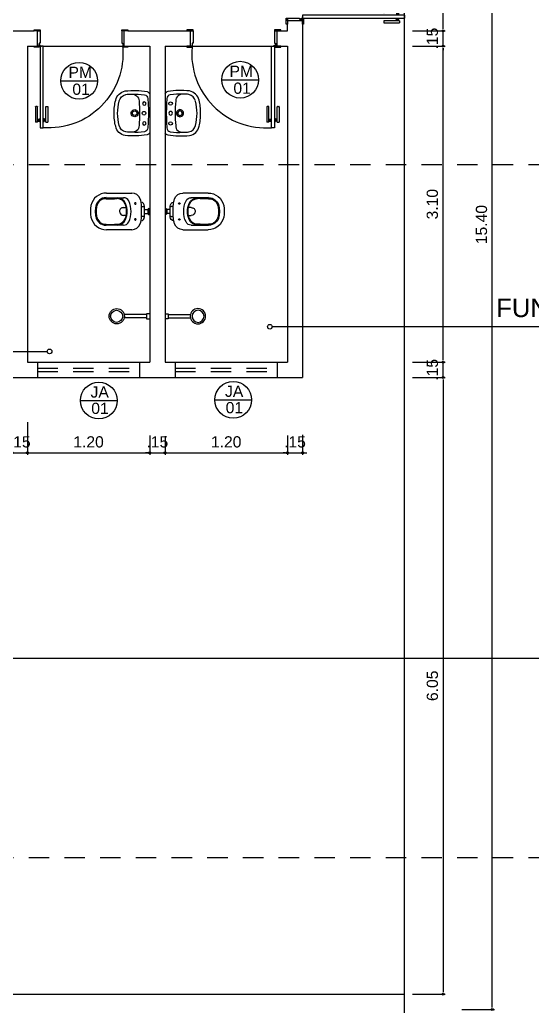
# Model space of a CAD drawing. Header units: millimetres. Extents: x 2125 to 3408, y 1171 to 1686.
# Drawn here: x 2458.63 to 2463.66, y 1439.23 to 1448.91 of the extents above; entities that cross this region are included whole.
import ezdxf

# ---------------------------------------------------------------- set-up
doc = ezdxf.new("R2010")
doc.units = ezdxf.units.MM
doc.linetypes.add('CONTORNO_QUADRO_T', pattern=[0.35, 0.2, -0.15])
for name, color, linetype in [('at_Entity', 7, 'Continuous'), ('CALÇADA', 252, 'Continuous'), ('cotas', 7, 'Continuous'), ('ESQUADRIA', 3, 'Continuous'), ('ESQUADRIAS', 7, 'Continuous'), ('Esquadrias portas', 7, 'Continuous'), ('JANELA2', 1, 'Continuous'), ('Layout_Equipamentos', 7, 'Continuous'), ('linha de corte', 1, 'Continuous'), ('PAREDE', 4, 'Continuous'), ('soleira piso', 7, 'Continuous'), ('TEXTO01', 7, 'Continuous'), ('TEXTO03', 2, 'Continuous')]:
    doc.layers.add(name, color=color, linetype=linetype)
doc.styles.add('ROMANS', font='arial.ttf')
doc.styles.add('TEXTO1', font='swissko.ttf', dxfattribs={"width": 0.6, "height": 0.1})
doc.dimstyles.new('ESCALA75', dxfattribs={"dimtxt": 0.11, "dimasz": 0.02, "dimexe": 0.02, "dimexo": 0.04, "dimgap": 0.05, "dimtad": 1, "dimzin": 4, "dimdsep": 46, "dimtxsty": 'ROMANS', "dimblk1": 'PPC', "dimblk2": 'PPC', "dimsah": 1, "dimcen": 0.02, "dimclrd": 7, "dimclre": 7, "dimclrt": 3, "dimazin": 1, "dimtfac": 1, "dimtix": 1, "dimtmove": 0, "dimatfit": 3, "dimldrblk": 'PPC', "dimfxl": 0, "dimtolj": 1, "dimtzin": 12, "dimarcsym": 0})

# ---------------------------------------------------------------- blocks, each defined once
blk = doc.blocks.new('P80_02')
at = {"layer": 'ESQUADRIAS', "color": 2}
for p, q in [((0.025, 0.075), (0.025, 0.875)), ((0.025, 0.875), (0.055, 0.875)), ((0.055, 0.875), (0.055, 0.075)), ((0.055, 0.075), (0.025, 0.075))]:
    blk.add_line(p, q, dxfattribs=at)
at = {"layer": 'ESQUADRIAS', "color": 3, "linetype": 'Continuous'}
for p, q in [((-0.02, 0.6698), (-0.02, 0.8215)), ((0, 0.8215), (0, 0.6698)), ((0.023, 0.78), (0.023, 0.82)), ((0.057, 0.78), (0.057, 0.82)), ((0.08, 0.8215), (0.08, 0.6698)), ((0.1, 0.6698), (0.1, 0.8215)), ((-0.0035, 0.6668), (-0.0175, 0.6668)), ((0.0835, 0.6668), (0.0975, 0.6668))]:
    blk.add_line(p, q, dxfattribs=at)
at = {"layer": 'ESQUADRIAS', "color": 3}
for p, q in [((0, 0.8215), (-0.02, 0.8215)), ((0, 0.81), (0.023, 0.81)), ((0, 0.8), (0.023, 0.8)), ((0, 0.79), (0.023, 0.79)), ((0.023, 0.82), (0.025, 0.82)), ((0.023, 0.78), (0.025, 0.78)), ((0.057, 0.82), (0.055, 0.82)), ((0.057, 0.78), (0.055, 0.78)), ((0.08, 0.81), (0.057, 0.81)), ((0.08, 0.8), (0.057, 0.8)), ((0.08, 0.79), (0.057, 0.79)), ((0.08, 0.8215), (0.1, 0.8215))]:
    blk.add_line(p, q, dxfattribs=at)
at = {"layer": 'ESQUADRIAS'}
for p, q in [((0.0165, 0.0585), (0.0165, 0.0615)), ((0.0315, 0.0735), (0.0285, 0.0735))]:
    blk.add_line(p, q, dxfattribs=at)
at = {"layer": 'ESQUADRIAS', "color": 3}
for points in [[(0.015, 0.085), (-0.035, 0.085), (-0.035, 0.075), (0.015, 0.075)], [(0.885, 0.085), (0.835, 0.085), (0.835, 0.075), (0.885, 0.075)], [(0.025, -0.075), (0, -0.075), (-0.035, -0.075), (-0.035, -0.085), (0.025, -0.085)], [(0.885, -0.075), (0.825, -0.075), (0.825, -0.085), (0.885, -0.085)]]:
    blk.add_lwpolyline(points, close=True, dxfattribs=at)
at = {"layer": 'ESQUADRIAS', "color": 2}
for points in [[(0.025, 0.045), (0.015, 0.045), (0.015, 0.075), (0, 0.075), (0, -0.075), (0.025, -0.075)], [(0.825, 0.045), (0.835, 0.045), (0.835, 0.075), (0.85, 0.075), (0.85, -0.075), (0.825, -0.075)]]:
    blk.add_lwpolyline(points, close=True, dxfattribs=at)
at = {"layer": 'ESQUADRIAS', "color": 1}
for points in [[(0.016, 0.0705, -0.236068), (0.015, 0.0725), (0.015, 0.07), (0.015, 0.05), (0.016, 0.05)], [(0.0195, 0.074, 0.236068), (0.0175, 0.075), (0.02, 0.075), (0.04, 0.075), (0.04, 0.074)]]:
    blk.add_lwpolyline(points, format="xyb", close=True, dxfattribs=at)
at = {"layer": 'ESQUADRIAS'}
for points in [[(0.0173, 0.0625), (0.0165, 0.0615), (0.016, 0.0615)], [(0.0173, 0.0575), (0.0165, 0.0585), (0.016, 0.0585)], [(0.0173, 0.0596), (0.0175, 0.0596), (0.0175, 0.0575), (0.0173, 0.0575), (0.0173, 0.0625), (0.0175, 0.0625), (0.0175, 0.0604), (0.0173, 0.0604)], [(0.0275, 0.0727), (0.0285, 0.0735), (0.0285, 0.074)], [(0.0304, 0.0727), (0.0304, 0.0725), (0.0325, 0.0725), (0.0325, 0.0727), (0.0275, 0.0727), (0.0275, 0.0725), (0.0296, 0.0725), (0.0296, 0.0727)], [(0.0325, 0.0727), (0.0315, 0.0735), (0.0315, 0.074)]]:
    blk.add_lwpolyline(points, dxfattribs=at)
at = {"layer": 'ESQUADRIAS', "color": 1}
blk.add_circle((0.0175, 0.0725), 0.0025, dxfattribs=at)
at = {"layer": 'ESQUADRIAS'}
blk.add_arc((0.1085, 0.1477), 0.7292, 355.06362, 94.20651, dxfattribs=at)
at = {"layer": 'ESQUADRIAS', "color": 3, "linetype": 'Continuous'}
for centre, start, end in [((-0.017, 0.6698), 180, 260.53768), ((-0.003, 0.6698), 260.53768, 360), ((0.083, 0.6698), 180, 279.46232), ((0.097, 0.6698), 279.46232, 0)]:
    blk.add_arc(centre, 0.003, start, end, dxfattribs=at)
blk = doc.blocks.new('new block2')
at = {"layer": 'ESQUADRIAS', "color": 3, "linetype": 'Continuous'}
for p, q in [((-0.135, 0.9598), (-0.135, 1.1115)), ((-0.115, 1.1115), (-0.115, 0.9598)), ((-0.092, 1.07), (-0.092, 1.11)), ((-0.058, 1.07), (-0.058, 1.11)), ((-0.035, 1.1115), (-0.035, 0.9598)), ((-0.015, 0.9598), (-0.015, 1.1115)), ((-0.1185, 0.9568), (-0.1325, 0.9568)), ((-0.0315, 0.9568), (-0.0175, 0.9568))]:
    blk.add_line(p, q, dxfattribs=at)
at = {"layer": 'ESQUADRIAS', "color": 3}
for p, q in [((-0.115, 1.1115), (-0.135, 1.1115)), ((-0.115, 1.1), (-0.092, 1.1)), ((-0.115, 1.09), (-0.092, 1.09)), ((-0.115, 1.08), (-0.092, 1.08)), ((-0.092, 1.11), (-0.09, 1.11)), ((-0.092, 1.07), (-0.09, 1.07)), ((-0.058, 1.11), (-0.06, 1.11)), ((-0.058, 1.07), (-0.06, 1.07)), ((-0.035, 1.1), (-0.058, 1.1)), ((-0.035, 1.09), (-0.058, 1.09)), ((-0.035, 1.08), (-0.058, 1.08)), ((-0.035, 1.1115), (-0.015, 1.1115))]:
    blk.add_line(p, q, dxfattribs=at)
at = {"layer": 'ESQUADRIAS', "color": 2}
for p, q in [((-0.09, 1.16), (-0.09, 0.16)), ((-0.09, 1.16), (-0.06, 1.16)), ((-0.06, 0.16), (-0.06, 1.16)), ((-0.09, 0.16), (-0.06, 0.16))]:
    blk.add_line(p, q, dxfattribs=at)
at = {"layer": 'ESQUADRIAS'}
for p, q in [((-0.0665, 0.1585), (-0.0635, 0.1585)), ((-0.0515, 0.1435), (-0.0515, 0.1465))]:
    blk.add_line(p, q, dxfattribs=at)
at = {"layer": 'ESQUADRIAS', "color": 3}
for points in [[(-1.12, 0.17), (-1.07, 0.17), (-1.07, 0.16), (-1.12, 0.16)], [(-0.05, 0.17), (0, 0.17), (0, 0.16), (-0.05, 0.16)], [(-1.12, 0.01), (-1.06, 0.01), (-1.06, 0), (-1.12, 0)], [(-0.06, 0.01), (-0.035, 0.01), (0, 0.01), (0, 0), (-0.06, 0)]]:
    blk.add_lwpolyline(points, close=True, dxfattribs=at)
at = {"layer": 'ESQUADRIAS', "color": 2}
for points in [[(-1.06, 0.13), (-1.07, 0.13), (-1.07, 0.16), (-1.085, 0.16), (-1.085, 0.01), (-1.06, 0.01)], [(-0.06, 0.13), (-0.05, 0.13), (-0.05, 0.16), (-0.035, 0.16), (-0.035, 0.01), (-0.06, 0.01)]]:
    blk.add_lwpolyline(points, close=True, dxfattribs=at)
at = {"layer": 'ESQUADRIAS', "color": 1}
for points in [[(-0.0545, 0.159, -0.236068), (-0.0525, 0.16), (-0.055, 0.16), (-0.075, 0.16), (-0.075, 0.159)], [(-0.051, 0.1555, 0.236068), (-0.05, 0.1575), (-0.05, 0.155), (-0.05, 0.135), (-0.051, 0.135)]]:
    blk.add_lwpolyline(points, format="xyb", close=True, dxfattribs=at)
at = {"layer": 'ESQUADRIAS'}
for points in [[(-0.0675, 0.1577), (-0.0665, 0.1585), (-0.0665, 0.159)], [(-0.0654, 0.1577), (-0.0654, 0.1575), (-0.0675, 0.1575), (-0.0675, 0.1577), (-0.0625, 0.1577), (-0.0625, 0.1575), (-0.0646, 0.1575), (-0.0646, 0.1577)], [(-0.0625, 0.1577), (-0.0635, 0.1585), (-0.0635, 0.159)], [(-0.0523, 0.1446), (-0.0525, 0.1446), (-0.0525, 0.1425), (-0.0523, 0.1425), (-0.0523, 0.1475), (-0.0525, 0.1475), (-0.0525, 0.1454), (-0.0523, 0.1454)], [(-0.0523, 0.1475), (-0.0515, 0.1465), (-0.051, 0.1465)], [(-0.0523, 0.1425), (-0.0515, 0.1435), (-0.051, 0.1435)]]:
    blk.add_lwpolyline(points, dxfattribs=at)
at = {"layer": 'ESQUADRIAS', "color": 1}
blk.add_circle((-0.0525, 0.1575), 0.0025, dxfattribs=at)
at = {"layer": 'ESQUADRIAS', "color": 3, "linetype": 'Continuous'}
for centre, start, end in [((-0.132, 0.9598), 180, 260.53768), ((-0.118, 0.9598), 260.53768, 360), ((-0.032, 0.9598), 180, 279.46232), ((-0.018, 0.9598), 279.46232, 0)]:
    blk.add_arc(centre, 0.003, start, end, dxfattribs=at)
at = {"layer": 'Esquadrias portas'}
blk.add_arc((-0.0469, 0.1373), 1.0236, 92.41211, 178.17437, dxfattribs=at)
blk = doc.blocks.new('new block9')
at = {"layer": 'Layout_Equipamentos'}
for p, q in [((-0.0255, 0.3243), (-0.0255, 0.2943)), ((-0.0255, 0.2943), (0.0245, 0.2943)), ((-0.0165, 0.2943), (-0.0165, 0.0743)), ((0.0155, 0.2943), (0.0155, 0.0743)), ((0.0245, 0.2943), (0.0245, 0.3243))]:
    blk.add_line(p, q, dxfattribs=at)
for centre, radius in [((-0.0008, 0.001), 0.075), ((0, 0), 0.059)]:
    blk.add_circle(centre, radius, dxfattribs=at)
blk = doc.blocks.new('new block13')
at = {"layer": 'at_Entity', "color": 0}
for p, q in [((-0.0317, 0), (0.0317, 0)), ((0.0529, -0.0508), (-0.0529, -0.0508)), ((-0.0487, -0.0804), (-0.0487, -0.0603)), ((-0.0307, -0.0063), (0.0286, -0.0063)), ((-0.0212, -0.0508), (-0.0212, -0.019)), ((-0.0212, -0.019), (0.019, -0.019)), ((0.019, -0.0508), (0.019, -0.019)), ((0.0487, -0.0603), (0.0487, -0.0806)), ((-0.182, -0.4243), (-0.182, -0.1746)), ((0.1778, -0.1746), (0.1778, -0.4243)), ((-0.0386, -0.2575), (-0.0386, -0.23)), ((0.0376, -0.2302), (0.0376, -0.2575))]:
    blk.add_line(p, q, dxfattribs=at)
for centre, radius, start, end in [((-0.0972, -0.1743), 0.0848, 109.07892, 180.19973), ((-0.0434, -0.329), 0.2486, 92.04895, 109.14504), ((-0.054, -0.0898), 0.0391, 88.4183, 173.44927), ((-0.0024, -1.4753), 1.3956, 87.9511, 92.0489), ((-0.0391, -0.0603), 0.00952, 90, 180), ((-0.0212, -0.0095), 0.00952, 180, 270), ((0.019, -0.0095), 0.00952, 270, 0), ((0.0391, -0.0603), 0.00952, 360, 90), ((0.0393, -0.3283), 0.2479, 70.84273, 88.10915), ((0.052, -0.0896), 0.0388, 5.57545, 88.62977), ((0.093, -0.1743), 0.0848, 359.80026, 70.92109), ((-0.0011, -0.4276), 0.2444, 90, 114.96061), ((-0.0794, -0.1407), 0.00741, 90, 180), ((-0.0794, -0.1407), 0.00741, 180, 270), ((-0.0794, -0.1407), 0.00741, 360, 90), ((-0.0794, -0.1407), 0.00741, 270, 0), ((-0.001, -0.4276), 0.2444, 65.03909, 90.00031), ((0.0772, -0.1407), 0.00741, 90, 180), ((0.0772, -0.1407), 0.00741, 180, 270), ((0.0772, -0.1407), 0.00741, 360, 90), ((0.0772, -0.1407), 0.00741, 270, 0), ((-8.9781, -0.2835), 8.8426, 359.07167, 0.18792), ((-0.0408, -0.3242), 0.0949, 113.57268, 176.73291), ((-0.0815, -0.255), 0.054, 114.96096, 180.90637), ((-0.0434, -0.3185), 0.0836, 110.86304, 180.23624), ((-0.0048, -0.3879), 0.1679, 88.71824, 116.14042), ((-0.0115, -0.383), 0.1554, 100.31332, 113.389), ((-0.0011, -0.4264), 0.2, 90, 101.01713), ((-0.003, -0.2599), 0.0357, 176.04448, 272.34457), ((-0.0016, -0.2564), 0.0391, 270.00275, 0), ((0.0027, -0.3879), 0.1679, 63.86138, 91.27996), ((-0.0011, -0.4264), 0.1999, 78.98071, 90.00216), ((0.021, -0.3344), 0.1055, 63.00165, 81.19506), ((0.0391, -0.3185), 0.0836, 359.76378, 69.13694), ((0.0398, -0.3228), 0.0932, 2.44256, 66.73357), ((0.0794, -0.255), 0.054, 359.09364, 65.03903), ((9.2796, -0.3417), 9.1467, 179.46215, 180.53334), ((-5.7851, -0.3984), 5.6587, 359.71033, 0.80566), ((-0.525, -0.3855), 0.6512, 356.35133, 5.87799), ((-0.0265, -0.4243), 0.1555, 180.0055, 257.29432), ((-0.0313, -0.426), 0.1054, 180.42333, 258.8896), ((-0.0333, -0.4294), 0.0932, 178.50021, 259.65589), ((0.0307, -0.4285), 0.0942, 280.56886, 0.92835), ((0.0307, -0.4285), 0.1026, 280.56885, 0.92836), ((0.0222, -0.4243), 0.1555, 282.71283, 359.99834), ((-0.0021, -0.2899), 0.292, 258.43496, 281.56825), ((-0.001, -0.2579), 0.2762, 259.43664, 269.99959), ((-0.0014, -0.2601), 0.2655, 259.43664, 270.00277), ((-0.0021, -0.2455), 0.2801, 270.13603, 280.28493), ((-0.0011, -0.2581), 0.2759, 270, 280.57699)]:
    blk.add_arc(centre, radius, start, end, dxfattribs=at)
at = {"layer": 'Layout_Equipamentos'}
for p, q in [((-0.0307, -0.0095), (-0.0307, 0)), ((0.0286, -0.0095), (0.0286, 0))]:
    blk.add_line(p, q, dxfattribs=at)
blk = doc.blocks.new('new block12')
at = {"layer": 'at_Entity', "color": 0}
for p, q in [((-0.1904, 0), (0, 0)), ((-0.1143, 0.055), (-0.1079, 0.0656)), ((-0.1079, 0.0423), (-0.1143, 0.055)), ((-0.1079, 0.0656), (-0.0973, 0.0719)), ((-0.0973, 0.036), (-0.1079, 0.0423)), ((-0.0973, 0.0719), (-0.0846, 0.0656)), ((-0.0846, 0.0423), (-0.0973, 0.036)), ((-0.0846, 0.0656), (-0.0804, 0.055)), ((-0.0804, 0.055), (-0.0846, 0.0423)), ((-0.0635, 0), (0.1248, 0)), ((0, 0), (0.1926, 0)), ((0.0825, 0.055), (0.0868, 0.0656)), ((0.0868, 0.0423), (0.0825, 0.055)), ((0.0868, 0.0656), (0.0995, 0.0719)), ((0.0995, 0.036), (0.0868, 0.0423)), ((0.0995, 0.0719), (0.11, 0.0656)), ((0.11, 0.0423), (0.0995, 0.036)), ((0.11, 0.0656), (0.1164, 0.055)), ((0.1164, 0.055), (0.11, 0.0423))]:
    blk.add_line(p, q, dxfattribs=at)
for centre, radius, start, end in [((-0.1037, 0.2192), 0.1175, 102.51398, 169.94425), ((-0.1021, 0.2163), 0.0847, 102.94607, 167.28087), ((-0.0119, -0.1249), 0.4735, 88.69805, 104.42194), ((0.0138, -0.2613), 0.5766, 91.35244, 103.5038), ((0.0099, -0.1255), 0.4741, 75.63679, 91.34148), ((-0.0133, -0.2572), 0.5725, 76.4579, 88.69664), ((0.1052, 0.222), 0.0784, 8.41938, 78.38368), ((0.1075, 0.2249), 0.1107, 7.71962, 79.59246), ((0.5296, 0.1532), 0.7539, 173.41338, 189.69292), ((0.1228, 0.188), 0.311, 171.32208, 181.82646), ((-0.1329, 0.1882), 0.3189, 357.99462, 8.16964), ((-0.5309, 0.1535), 0.7531, 350.27914, 6.57653), ((0.4249, 0.1494), 0.6136, 177.32306, 189.24154), ((-0.1166, 0.1739), 0.0716, 176.60246, 219.59969), ((-0.1209, 0.1714), 0.0667, 220.34381, 269.44866), ((0.0021, 1.5743), 1.4748, 265.18956, 269.93912), ((-0.0011, 0.1471), 0.0349, 150.00315, 209.99685), ((-0.0011, 0.1471), 0.0349, 90, 149.99293), ((-0.0011, 0.1471), 0.0349, 209.99676, 269.99928), ((-0.0011, 0.1471), 0.0222, 90, 180), ((-0.0011, 0.1471), 0.0222, 180, 270), ((-0.0011, 0.1471), 0.0349, 29.99676, 89.99928), ((-0.0011, 0.1471), 0.0222, 360, 90), ((-0.0011, 0.1471), 0.0222, 270.00968, 360), ((-0.0011, 0.1471), 0.0349, 270, 329.99293), ((-0.001, 1.4521), 1.3526, 270.02076, 275.09507), ((-0.0011, 0.1471), 0.0349, 330.00315, 29.99685), ((0.1226, 0.1679), 0.0631, 266.77318, 320.7547), ((0.1078, 0.1732), 0.0781, 324.65246, 2.83944), ((-0.2623, 0.1317), 0.4504, 349.78202, 5.79718), ((-0.1647, 0.0446), 0.0522, 200.54167, 238.93005), ((-0.1427, 0.0567), 0.0385, 188.75581, 265.61268), ((-0.0074, 1.7284), 1.7156, 265.3753, 270.21026), ((-0.0011, 0.0561), 0.018, 150.01278, 209.98722), ((-0.0011, 0.0561), 0.018, 90, 150.03984), ((-0.0011, 0.0561), 0.018, 210.01908, 270.03665), ((-0.001, 0.0561), 0.018, 30.01908, 90.03665), ((-0.0011, 0.0561), 0.018, 270, 330.03984), ((-0.0011, 1.8918), 1.879, 270, 274.41438), ((-0.0011, 0.0561), 0.018, 330.01278, 29.98722), ((0.1414, 0.0585), 0.0402, 273.11398, 350.39284), ((0.1736, 0.034), 0.0386, 297.86727, 348.56925)]:
    blk.add_arc(centre, radius, start, end, dxfattribs=at)
blk = doc.blocks.new('PPC')
at = {"color": 2}
blk.add_circle((0, 0), 0.5, dxfattribs=at)
blk = doc.blocks.new('*D943')
at = {"layer": 'cotas', "color": 7, "lineweight": -2, "transparency": 16777216}
for p, q in [((2462.7869, 1445.5706), (2462.7869, 1445.5906)), ((2462.4869, 1445.5506), (2462.8069, 1445.5506)), ((2462.7869, 1445.4006), (2462.7869, 1445.5506)), ((2462.4869, 1445.4006), (2462.8069, 1445.4006)), ((2462.7869, 1445.3806), (2462.7869, 1445.3606))]:
    blk.add_line(p, q, dxfattribs=at)
at = {"layer": 'DEFPOINTS', "color": 0, "transparency": 16777216}
for p in [(2461.2579, 1445.5506), (2462.7869, 1445.5506), (2461.2579, 1445.4006)]:
    blk.add_point(p, dxfattribs=at)
at = {"layer": 'cotas', "color": 7, "lineweight": -2, "transparency": 16777216, "xscale": 0.02, "yscale": 0.02, "zscale": 0.02}
for p, rotation in [((2462.7869, 1445.5506), 270), ((2462.7869, 1445.4006), 90)]:
    blk.add_blockref('PPC', p, dxfattribs=dict(at, rotation=rotation))
at = {"layer": 'cotas', "color": 3, "transparency": 16777216, "insert": (2462.6808, 1445.4756), "char_height": 0.11, "attachment_point": 5, "rotation": 90, "style": 'ROMANS'}
blk.add_mtext('\\A1;.15', dxfattribs=at)
blk = doc.blocks.new('*D944')
at = {"layer": 'cotas', "color": 7, "lineweight": -2, "transparency": 16777216}
for p, q in [((2462.4869, 1448.6506), (2462.8069, 1448.6506)), ((2462.7869, 1445.5706), (2462.7869, 1448.6306)), ((2462.4869, 1445.5506), (2462.8069, 1445.5506))]:
    blk.add_line(p, q, dxfattribs=at)
at = {"layer": 'DEFPOINTS', "color": 0, "transparency": 16777216}
for p in [(2461.2579, 1448.6506), (2462.7869, 1448.6506), (2461.2579, 1445.5506)]:
    blk.add_point(p, dxfattribs=at)
at = {"layer": 'cotas', "color": 7, "lineweight": -2, "transparency": 16777216, "xscale": 0.02, "yscale": 0.02, "zscale": 0.02}
for p, rotation in [((2462.7869, 1448.6506), 90), ((2462.7869, 1445.5506), 270)]:
    blk.add_blockref('PPC', p, dxfattribs=dict(at, rotation=rotation))
at = {"layer": 'cotas', "color": 3, "transparency": 16777216, "insert": (2462.6807, 1447.1006), "char_height": 0.11, "attachment_point": 5, "rotation": 90, "style": 'ROMANS'}
blk.add_mtext('\\A1;3.10', dxfattribs=at)
blk = doc.blocks.new('*D945')
at = {"layer": 'cotas', "color": 7, "lineweight": -2, "transparency": 16777216}
for p, q in [((2462.4869, 1448.8006), (2462.8069, 1448.8006)), ((2462.7869, 1448.8206), (2462.7869, 1448.8406)), ((2462.7869, 1448.6506), (2462.7869, 1448.8006)), ((2462.4869, 1448.6506), (2462.8069, 1448.6506)), ((2462.7869, 1448.6306), (2462.7869, 1448.6106))]:
    blk.add_line(p, q, dxfattribs=at)
at = {"layer": 'DEFPOINTS', "color": 0, "transparency": 16777216}
for p in [(2461.2579, 1448.8006), (2462.7869, 1448.8006), (2461.2579, 1448.6506)]:
    blk.add_point(p, dxfattribs=at)
at = {"layer": 'cotas', "color": 7, "lineweight": -2, "transparency": 16777216, "xscale": 0.02, "yscale": 0.02, "zscale": 0.02}
for p, rotation in [((2462.7869, 1448.8006), 270), ((2462.7869, 1448.6506), 90)]:
    blk.add_blockref('PPC', p, dxfattribs=dict(at, rotation=rotation))
at = {"layer": 'cotas', "color": 3, "transparency": 16777216, "insert": (2462.6808, 1448.7256), "char_height": 0.11, "attachment_point": 5, "rotation": 90, "style": 'ROMANS'}
blk.add_mtext('\\A1;.15', dxfattribs=at)
blk = doc.blocks.new('*D946')
at = {"layer": 'cotas', "color": 7, "lineweight": -2, "transparency": 16777216}
for p, q in [((2462.4869, 1450.8006), (2462.8069, 1450.8006)), ((2462.7869, 1448.8206), (2462.7869, 1450.7806)), ((2462.4869, 1448.8006), (2462.8069, 1448.8006))]:
    blk.add_line(p, q, dxfattribs=at)
at = {"layer": 'DEFPOINTS', "color": 0, "transparency": 16777216}
for p in [(2461.2579, 1450.8006), (2462.7869, 1450.8006), (2461.2579, 1448.8006)]:
    blk.add_point(p, dxfattribs=at)
at = {"layer": 'cotas', "color": 7, "lineweight": -2, "transparency": 16777216, "xscale": 0.02, "yscale": 0.02, "zscale": 0.02}
for p, rotation in [((2462.7869, 1450.8006), 90), ((2462.7869, 1448.8006), 270)]:
    blk.add_blockref('PPC', p, dxfattribs=dict(at, rotation=rotation))
at = {"layer": 'cotas', "color": 3, "transparency": 16777216, "insert": (2462.6808, 1449.8006), "char_height": 0.11, "attachment_point": 5, "rotation": 90, "style": 'ROMANS'}
blk.add_mtext('\\A1;2.00', dxfattribs=at)
blk = doc.blocks.new('*D899')
at = {"layer": 'cotas', "color": 7, "lineweight": -2, "transparency": 16777216}
for p, q in [((2462.9687, 1454.6006), (2463.2887, 1454.6006)), ((2463.2687, 1439.2206), (2463.2687, 1454.5806)), ((2462.9687, 1439.2006), (2463.2887, 1439.2006))]:
    blk.add_line(p, q, dxfattribs=at)
at = {"layer": 'DEFPOINTS', "color": 0, "transparency": 16777216}
for p in [(2461.5004, 1454.6006), (2463.2687, 1454.6006), (2461.5004, 1439.2006)]:
    blk.add_point(p, dxfattribs=at)
at = {"layer": 'cotas', "color": 7, "lineweight": -2, "transparency": 16777216, "xscale": 0.02, "yscale": 0.02, "zscale": 0.02}
for p, rotation in [((2463.2687, 1454.6006), 90), ((2463.2687, 1439.2006), 270)]:
    blk.add_blockref('PPC', p, dxfattribs=dict(at, rotation=rotation))
at = {"layer": 'cotas', "color": 3, "transparency": 16777216, "insert": (2463.1626, 1446.9006), "char_height": 0.11, "attachment_point": 5, "rotation": 90, "style": 'ROMANS'}
blk.add_mtext('\\A1;15.40', dxfattribs=at)
blk = doc.blocks.new('*D911')
at = {"layer": 'cotas', "color": 7, "lineweight": -2, "transparency": 16777216}
for p, q in [((2458.5579, 1444.962), (2458.5579, 1444.642)), ((2458.7079, 1444.962), (2458.7079, 1444.642)), ((2458.5379, 1444.662), (2458.5179, 1444.662)), ((2458.5579, 1444.662), (2458.7079, 1444.662)), ((2458.7279, 1444.662), (2458.7479, 1444.662))]:
    blk.add_line(p, q, dxfattribs=at)
at = {"layer": 'DEFPOINTS', "color": 0, "transparency": 16777216}
for p in [(2458.5579, 1445.0619), (2458.7079, 1445.0781), (2458.7079, 1444.662)]:
    blk.add_point(p, dxfattribs=at)
at = {"layer": 'cotas', "color": 7, "lineweight": -2, "transparency": 16777216, "xscale": 0.02, "yscale": 0.02, "zscale": 0.02}
blk.add_blockref('PPC', (2458.5579, 1444.662), dxfattribs=at)
at = {"layer": 'cotas', "color": 7, "lineweight": -2, "transparency": 16777216, "xscale": 0.02, "yscale": 0.02, "zscale": 0.02, "rotation": 180}
blk.add_blockref('PPC', (2458.7079, 1444.662), dxfattribs=at)
at = {"layer": 'cotas', "color": 3, "transparency": 16777216, "insert": (2458.6329, 1444.7682), "char_height": 0.11, "attachment_point": 5, "style": 'ROMANS'}
blk.add_mtext('\\A1;.15', dxfattribs=at)
blk = doc.blocks.new('*D912')
at = {"layer": 'cotas', "color": 7, "lineweight": -2, "transparency": 16777216}
for p, q in [((2458.7079, 1444.962), (2458.7079, 1444.642)), ((2459.9079, 1444.8313), (2459.9079, 1444.642)), ((2458.7279, 1444.662), (2459.8879, 1444.662))]:
    blk.add_line(p, q, dxfattribs=at)
at = {"layer": 'DEFPOINTS', "color": 0, "transparency": 16777216}
for p in [(2458.7079, 1445.0781), (2459.9079, 1444.8713), (2459.9079, 1444.662)]:
    blk.add_point(p, dxfattribs=at)
at = {"layer": 'cotas', "color": 7, "lineweight": -2, "transparency": 16777216, "xscale": 0.02, "yscale": 0.02, "zscale": 0.02, "rotation": 180}
blk.add_blockref('PPC', (2458.7079, 1444.662), dxfattribs=at)
at = {"layer": 'cotas', "color": 7, "lineweight": -2, "transparency": 16777216, "xscale": 0.02, "yscale": 0.02, "zscale": 0.02}
blk.add_blockref('PPC', (2459.9079, 1444.662), dxfattribs=at)
at = {"layer": 'cotas', "color": 3, "transparency": 16777216, "insert": (2459.3079, 1444.7682), "char_height": 0.11, "attachment_point": 5, "style": 'ROMANS'}
blk.add_mtext('\\A1;1.20', dxfattribs=at)
blk = doc.blocks.new('*D913')
at = {"layer": 'cotas', "color": 7, "lineweight": -2, "transparency": 16777216}
for p, q in [((2459.9079, 1444.8313), (2459.9079, 1444.642)), ((2460.0579, 1444.8252), (2460.0579, 1444.642)), ((2459.8879, 1444.662), (2459.8679, 1444.662)), ((2459.9079, 1444.662), (2460.0579, 1444.662)), ((2460.0779, 1444.662), (2460.0979, 1444.662))]:
    blk.add_line(p, q, dxfattribs=at)
at = {"layer": 'DEFPOINTS', "color": 0, "transparency": 16777216}
for p in [(2459.9079, 1444.8713), (2460.0579, 1444.8652), (2460.0579, 1444.662)]:
    blk.add_point(p, dxfattribs=at)
at = {"layer": 'cotas', "color": 7, "lineweight": -2, "transparency": 16777216, "xscale": 0.02, "yscale": 0.02, "zscale": 0.02}
blk.add_blockref('PPC', (2459.9079, 1444.662), dxfattribs=at)
at = {"layer": 'cotas', "color": 7, "lineweight": -2, "transparency": 16777216, "xscale": 0.02, "yscale": 0.02, "zscale": 0.02, "rotation": 180}
blk.add_blockref('PPC', (2460.0579, 1444.662), dxfattribs=at)
at = {"layer": 'cotas', "color": 3, "transparency": 16777216, "insert": (2459.9829, 1444.7682), "char_height": 0.11, "attachment_point": 5, "style": 'ROMANS'}
blk.add_mtext('\\A1;.15', dxfattribs=at)
blk = doc.blocks.new('*D914')
at = {"layer": 'cotas', "color": 7, "lineweight": -2, "transparency": 16777216}
for p, q in [((2460.0579, 1444.8252), (2460.0579, 1444.642)), ((2461.2579, 1444.8313), (2461.2579, 1444.642)), ((2460.0779, 1444.662), (2461.2379, 1444.662))]:
    blk.add_line(p, q, dxfattribs=at)
at = {"layer": 'DEFPOINTS', "color": 0, "transparency": 16777216}
for p in [(2460.0579, 1444.8652), (2461.2579, 1444.8713), (2461.2579, 1444.662)]:
    blk.add_point(p, dxfattribs=at)
at = {"layer": 'cotas', "color": 7, "lineweight": -2, "transparency": 16777216, "xscale": 0.02, "yscale": 0.02, "zscale": 0.02, "rotation": 180}
blk.add_blockref('PPC', (2460.0579, 1444.662), dxfattribs=at)
at = {"layer": 'cotas', "color": 7, "lineweight": -2, "transparency": 16777216, "xscale": 0.02, "yscale": 0.02, "zscale": 0.02}
blk.add_blockref('PPC', (2461.2579, 1444.662), dxfattribs=at)
at = {"layer": 'cotas', "color": 3, "transparency": 16777216, "insert": (2460.6579, 1444.7682), "char_height": 0.11, "attachment_point": 5, "style": 'ROMANS'}
blk.add_mtext('\\A1;1.20', dxfattribs=at)
blk = doc.blocks.new('*D915')
at = {"layer": 'cotas', "color": 7, "lineweight": -2, "transparency": 16777216}
for p, q in [((2461.2579, 1444.8313), (2461.2579, 1444.642)), ((2461.4079, 1444.8374), (2461.4079, 1444.642)), ((2461.2379, 1444.662), (2461.2179, 1444.662)), ((2461.2579, 1444.662), (2461.4079, 1444.662)), ((2461.4279, 1444.662), (2461.4479, 1444.662))]:
    blk.add_line(p, q, dxfattribs=at)
at = {"layer": 'DEFPOINTS', "color": 0, "transparency": 16777216}
for p in [(2461.2579, 1444.8713), (2461.4079, 1444.8774), (2461.4079, 1444.662)]:
    blk.add_point(p, dxfattribs=at)
at = {"layer": 'cotas', "color": 7, "lineweight": -2, "transparency": 16777216, "xscale": 0.02, "yscale": 0.02, "zscale": 0.02}
blk.add_blockref('PPC', (2461.2579, 1444.662), dxfattribs=at)
at = {"layer": 'cotas', "color": 7, "lineweight": -2, "transparency": 16777216, "xscale": 0.02, "yscale": 0.02, "zscale": 0.02, "rotation": 180}
blk.add_blockref('PPC', (2461.4079, 1444.662), dxfattribs=at)
at = {"layer": 'cotas', "color": 3, "transparency": 16777216, "insert": (2461.3329, 1444.7682), "char_height": 0.11, "attachment_point": 5, "style": 'ROMANS'}
blk.add_mtext('\\A1;.15', dxfattribs=at)
blk = doc.blocks.new('*D962')
at = {"layer": 'cotas', "color": 7, "lineweight": -2, "transparency": 16777216}
for p, q in [((2449.3895, 1445.4006), (2449.0695, 1445.4006)), ((2449.0895, 1439.2822), (2449.0895, 1445.3806)), ((2449.3895, 1439.2622), (2449.0695, 1439.2622))]:
    blk.add_line(p, q, dxfattribs=at)
at = {"layer": 'DEFPOINTS', "color": 0, "transparency": 16777216}
for p in [(2449.0895, 1445.4006), (2462.7869, 1445.4006), (2449.4579, 1439.2622)]:
    blk.add_point(p, dxfattribs=at)
at = {"layer": 'cotas', "color": 7, "lineweight": -2, "transparency": 16777216, "xscale": 0.02, "yscale": 0.02, "zscale": 0.02}
for p, rotation in [((2449.0895, 1445.4006), 90), ((2449.0895, 1439.2622), 270)]:
    blk.add_blockref('PPC', p, dxfattribs=dict(at, rotation=rotation))
at = {"layer": 'cotas', "color": 3, "transparency": 16777216, "insert": (2448.9834, 1442.3314), "char_height": 0.11, "attachment_point": 5, "rotation": 90, "style": 'ROMANS'}
blk.add_mtext('\\A1;6.14', dxfattribs=at)
blk = doc.blocks.new('*D963')
at = {"layer": 'cotas', "color": 7, "lineweight": -2, "transparency": 16777216}
for p, q in [((2462.4869, 1445.4006), (2462.8069, 1445.4006)), ((2462.7869, 1445.3806), (2462.7869, 1439.3706)), ((2462.4869, 1439.3506), (2462.8069, 1439.3506))]:
    blk.add_line(p, q, dxfattribs=at)
at = {"layer": 'DEFPOINTS', "color": 0, "transparency": 16777216}
for p in [(2461.4079, 1445.4006), (2461.4079, 1439.3506), (2462.7869, 1439.3506)]:
    blk.add_point(p, dxfattribs=at)
at = {"layer": 'cotas', "color": 7, "lineweight": -2, "transparency": 16777216, "xscale": 0.02, "yscale": 0.02, "zscale": 0.02}
for p, rotation in [((2462.7869, 1445.4006), 90), ((2462.7869, 1439.3506), 270)]:
    blk.add_blockref('PPC', p, dxfattribs=dict(at, rotation=rotation))
at = {"layer": 'cotas', "color": 3, "transparency": 16777216, "insert": (2462.6808, 1442.3756), "char_height": 0.11, "attachment_point": 5, "rotation": 90, "style": 'ROMANS'}
blk.add_mtext('\\A1;6.05', dxfattribs=at)
blk = doc.blocks.new('*D965')
at = {"layer": 'cotas', "color": 7, "lineweight": -2, "transparency": 16777216}
for p, q in [((2416.6079, 1442.9462), (2416.6079, 1442.6262)), ((2416.6279, 1442.6462), (2475.5279, 1442.6462)), ((2475.5479, 1442.3462), (2475.5479, 1442.6662))]:
    blk.add_line(p, q, dxfattribs=at)
at = {"layer": 'DEFPOINTS', "color": 0, "transparency": 16777216}
for p in [(2416.6079, 1445.0006), (2475.5479, 1442.6462), (2475.5479, 1439.2006)]:
    blk.add_point(p, dxfattribs=at)
at = {"layer": 'cotas', "color": 7, "lineweight": -2, "transparency": 16777216, "xscale": 0.02, "yscale": 0.02, "zscale": 0.02, "rotation": 180}
blk.add_blockref('PPC', (2416.6079, 1442.6462), dxfattribs=at)
at = {"layer": 'cotas', "color": 7, "lineweight": -2, "transparency": 16777216, "xscale": 0.02, "yscale": 0.02, "zscale": 0.02}
blk.add_blockref('PPC', (2475.5479, 1442.6462), dxfattribs=at)
at = {"layer": 'cotas', "color": 3, "transparency": 16777216, "insert": (2446.0779, 1442.7524), "char_height": 0.11, "attachment_point": 5, "style": 'ROMANS'}
blk.add_mtext('\\A1;58.94', dxfattribs=at)

msp = doc.modelspace()

# ---------------------------------------------------------------- hatches: boundary and pattern name
at = {"layer": 'TEXTO01'}
h = msp.add_hatch(dxfattribs=at)
h.set_pattern_fill('ANGLE', color=256)
h.set_pattern_definition([(0, (175.929, 563.293), (0, 6.985), [5.08, -1.905]), (90, (175.929, 563.293), (-6.985, 4e-16), [5.08, -1.905])])
h.paths.add_polyline_path([(2461.1092, 1445.8982, 1), (2461.0635, 1445.8982, 1)])
h = msp.add_hatch(dxfattribs=at)
h.set_pattern_fill('ANGLE', color=256)
h.set_pattern_definition([(0, (173.768, 563.051), (0, 6.985), [5.08, -1.905]), (90, (173.768, 563.051), (-6.985, 4e-16), [5.08, -1.905])])
h.paths.add_polyline_path([(2458.9482, 1445.6566, 1), (2458.9025, 1445.6566, 1)])

# ---------------------------------------------------------------- linework, layer by layer
at = {"layer": 'CALÇADA'}
msp.add_line((2462.4079, 1438.0006), (2462.4079, 1455.6006), dxfattribs=at)
at = {"layer": 'cotas'}
for p, q in [((2458.7079, 1444.6619), (2459.9079, 1444.6619)), ((2460.0579, 1444.6619), (2461.2579, 1444.6619))]:
    msp.add_line(p, q, dxfattribs=at)
at = {"layer": 'ESQUADRIA', "linetype": 'CONTORNO_QUADRO_T'}
for p, q in [((2458.8079, 1445.4906), (2459.8079, 1445.4906)), ((2460.1579, 1445.4906), (2461.1579, 1445.4906)), ((2458.8079, 1445.4606), (2459.8079, 1445.4606)), ((2460.1579, 1445.4606), (2461.1579, 1445.4606))]:
    msp.add_line(p, q, dxfattribs=at)
at = {"layer": 'JANELA2'}
for p, q in [((2458.8079, 1445.5506), (2458.8079, 1445.4006)), ((2459.8079, 1445.5506), (2459.8079, 1445.4006)), ((2460.1579, 1445.5506), (2460.1579, 1445.4006)), ((2461.1579, 1445.5506), (2461.1579, 1445.4006))]:
    msp.add_line(p, q, dxfattribs=at)
at = {"layer": 'Layout_Equipamentos'}
msp.add_line((2459.9079, 1446.4506), (2459.9079, 1445.5506), dxfattribs=at)
at = {"layer": 'linha de corte', "linetype": 'CONTORNO_QUADRO_T'}
for p, q in [((2477.4728, 1447.4882), (2412.8958, 1447.4882)), ((2477.4728, 1440.6864), (2412.8958, 1440.6864))]:
    msp.add_line(p, q, dxfattribs=at)
at = {"layer": 'PAREDE'}
for p, q in [((2458.5179, 1448.8006), (2458.7729, 1448.8006)), ((2459.6929, 1448.8006), (2460.2729, 1448.8006)), ((2461.1929, 1448.8006), (2461.2579, 1448.8006)), ((2458.7079, 1448.6506), (2458.7729, 1448.6506)), ((2459.6429, 1448.6506), (2459.6579, 1448.6506)), ((2459.6929, 1448.6506), (2459.9079, 1448.6506)), ((2460.0579, 1448.6506), (2460.2729, 1448.6506)), ((2461.1929, 1448.6506), (2461.2579, 1448.6506)), ((2458.7079, 1445.5506), (2459.9079, 1445.5506)), ((2460.0579, 1445.5506), (2461.2579, 1445.5506)), ((2458.5579, 1445.4006), (2461.4079, 1445.4006)), ((2462.4079, 1439.2006), (2462.4079, 1439.3506))]:
    msp.add_line(p, q, dxfattribs=at)
at = {"layer": 'PAREDE', "linetype": 'Continuous'}
for p, q in [((2461.2579, 1448.8006), (2461.2579, 1448.8656)), ((2461.4079, 1448.8656), (2461.4079, 1445.4006)), ((2458.7079, 1448.6506), (2458.7079, 1445.5506)), ((2459.9079, 1448.6506), (2459.9079, 1445.5506)), ((2460.0579, 1448.6506), (2460.0579, 1445.5506)), ((2461.2579, 1448.6506), (2461.2579, 1445.5506)), ((2449.6079, 1439.3506), (2462.4079, 1439.3506))]:
    msp.add_line(p, q, dxfattribs=at)
at = {"layer": 'soleira piso'}
for p, q in [((2458.8629, 1448.6506), (2459.6429, 1448.6506)), ((2460.3229, 1448.6506), (2461.1029, 1448.6506))]:
    msp.add_line(p, q, dxfattribs=at)
at = {"layer": 'TEXTO01'}
for p, q in [((2459.0354, 1448.3121), (2459.3962, 1448.3121)), ((2460.6152, 1448.3222), (2460.976, 1448.3222)), ((2465.8323, 1445.8981), (2461.1092, 1445.8981)), ((2456.0077, 1445.6544), (2458.9026, 1445.6544)), ((2459.2285, 1445.1739), (2459.5892, 1445.1739)), ((2460.547, 1445.1808), (2460.9078, 1445.1808))]:
    msp.add_line(p, q, dxfattribs=at)
for centre, radius in [((2459.2158, 1448.3121), 0.1804), ((2460.7956, 1448.3222), 0.1804), ((2461.0863, 1445.8982), 0.0228), ((2458.9253, 1445.6566), 0.0228), ((2459.4088, 1445.1739), 0.1804), ((2460.7274, 1445.1808), 0.1804)]:
    msp.add_circle(centre, radius, dxfattribs=at)

# ---------------------------------------------------------------- block references
at = {"layer": 'ESQUADRIAS', "xscale": -1, "rotation": 180}
msp.add_blockref('P80_02', (2458.8079, 1448.7256), dxfattribs=at)
at = {"layer": 'ESQUADRIAS', "rotation": 180}
msp.add_blockref('P80_02', (2461.1579, 1448.7256), dxfattribs=at)
at = {"layer": 'Layout_Equipamentos', "xscale": -1}
for name, p, rotation in [('new block12', (2459.9079, 1447.9922), 90), ('new block13', (2460.0579, 1447.0283), 90.00000000008242), ('new block9', (2460.3822, 1446.0006), 90)]:
    msp.add_blockref(name, p, dxfattribs=dict(at, rotation=rotation))
at = {"layer": 'Layout_Equipamentos', "rotation": 270}
for name, p in [('new block12', (2460.0579, 1447.9922)), ('new block13', (2459.9079, 1447.0283)), ('new block9', (2459.5836, 1446.0006))]:
    msp.add_blockref(name, p, dxfattribs=at)
at = {"layer": 'TEXTO01', "rotation": 270}
msp.add_blockref('new block2', (2461.2479, 1448.8656), dxfattribs=at)

# ---------------------------------------------------------------- texts
at = {"layer": 'TEXTO01', "ltscale": 0.0001, "char_height": 0.11, "width": 0.330365, "attachment_point": 1, "style": 'TEXTO1'}
for s, insert in [('{\\fSansSerif|b0|i0|c2|p2;\\W1;PM}', (2459.111, 1448.45)), ('{\\fSansSerif|b0|i0|c2|p2;\\W1;PM}', (2460.6908, 1448.4602)), ('{\\fSansSerif|b0|i0|c2|p2;\\W1;01}', (2459.1492, 1448.2837)), ('{\\fSansSerif|b0|i0|c2|p2;\\W1;01}', (2460.729, 1448.2938)), ('{\\fSansSerif|b0|i0|c2|p2;\\W1;JA}', (2459.3277, 1445.3134)), ('{\\fSansSerif|b0|i0|c2|p2;\\W1;JA}', (2460.6463, 1445.3203)), ('{\\fSansSerif|b0|i0|c2|p2;\\W1;01}', (2459.3345, 1445.1527)), ('{\\fSansSerif|b0|i0|c2|p2;\\W1;01}', (2460.653, 1445.1597))]:
    msp.add_mtext(s, dxfattribs=dict(at, insert=insert))
at = {"layer": 'TEXTO03', "ltscale": 0.0001, "insert": (2462.7778, 1446.4732), "char_height": 0.12, "width": 3.592802, "attachment_point": 1, "style": 'TEXTO1'}
msp.add_mtext('\\pi1.1658;{\\fSansSerif|b0|i0|c2|p2;\\H1.5x;\\W1;\\C2;BANHEIRO \\P\\pi0.52875;FUNCIONÁRIO MASC.\\P\\pi1.1854;\\H0.77777x;\\C3;ÁREA: 3.72m²}', dxfattribs=at)

# ---------------------------------------------------------------- dimensions: what is measured, and where the dimension line sits
at = {"layer": 'cotas'}
for base, p1, p2, picture, middle in [((2463.2687, 1454.6006), (2461.5004, 1439.2006), (2461.5004, 1454.6006), '*D899', (2463.1626, 1446.9006)), ((2462.7869, 1439.3506), (2461.4079, 1445.4006), (2461.4079, 1439.3506), '*D963', (2462.6808, 1442.3756))]:
    dim = msp.add_linear_dim(base=base, p1=p1, p2=p2, angle=90, dimstyle='ESCALA75', dxfattribs=at)
    dim.commit()
    dim.dimension.update_dxf_attribs({"geometry": picture, "text_midpoint": middle})
for base, p1, p2, picture, middle in [((2462.7869, 1450.8006), (2461.2579, 1448.8006), (2461.2579, 1450.8006), '*D946', (2462.6808, 1449.8006)), ((2462.7869, 1448.8006), (2461.2579, 1448.6506), (2461.2579, 1448.8006), '*D945', (2462.6808, 1448.7256)), ((2462.7869, 1448.6506), (2461.2579, 1445.5506), (2461.2579, 1448.6506), '*D944', (2462.6807, 1447.1006)), ((2462.7869, 1445.5506), (2461.2579, 1445.4006), (2461.2579, 1445.5506), '*D943', (2462.6808, 1445.4756)), ((2449.0895, 1445.4006), (2449.4579, 1439.2622), (2462.7869, 1445.4006), '*D962', (2448.9834, 1442.3314))]:
    dim = msp.add_linear_dim(base=base, p1=p1, p2=p2, angle=90, dimstyle='ESCALA75', override={"dimtmove": 1}, dxfattribs=at)
    dim.commit()
    dim.dimension.update_dxf_attribs({"geometry": picture, "text_midpoint": middle})
for base, p1, p2, picture, middle in [((2458.7079, 1444.662), (2458.5579, 1445.0619), (2458.7079, 1445.0781), '*D911', (2458.6329, 1444.7682)), ((2459.9079, 1444.662), (2458.7079, 1445.0781), (2459.9079, 1444.8713), '*D912', (2459.3079, 1444.7682)), ((2460.0579, 1444.662), (2459.9079, 1444.8713), (2460.0579, 1444.8652), '*D913', (2459.9829, 1444.7682)), ((2461.2579, 1444.662), (2460.0579, 1444.8652), (2461.2579, 1444.8713), '*D914', (2460.6579, 1444.7682)), ((2461.4079, 1444.662), (2461.2579, 1444.8713), (2461.4079, 1444.8774), '*D915', (2461.3329, 1444.7682))]:
    dim = msp.add_linear_dim(base=base, p1=p1, p2=p2, dimstyle='ESCALA75', override={"dimtmove": 1}, dxfattribs=at)
    dim.commit()
    dim.dimension.update_dxf_attribs({"geometry": picture, "text_midpoint": middle})
dim = msp.add_linear_dim(base=(2475.5479, 1442.6462), p1=(2416.6079, 1445.0006), p2=(2475.5479, 1439.2006), dimstyle='ESCALA75', dxfattribs=at)
dim.commit()
dim.dimension.update_dxf_attribs({"geometry": '*D965', "text_midpoint": (2446.0779, 1442.7524)})

doc.saveas('drawing.dxf')
